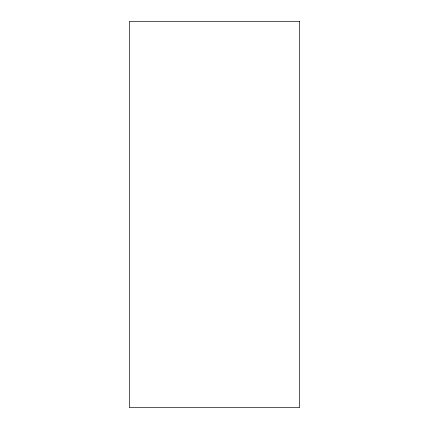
<?xml version="1.0" encoding="UTF-8"?>
<svg xmlns="http://www.w3.org/2000/svg" width="429" height="429" viewBox="0 0 429 429"><rect width="100%" height="100%" fill="white"/><g stroke="black" fill="none" stroke-linecap="round" stroke-linejoin="round"><path stroke-width="0.64" d="M299.667 21.45L129.333 21.45L129.333 407.55L299.667 407.55L299.667 21.45"/></g></svg>
